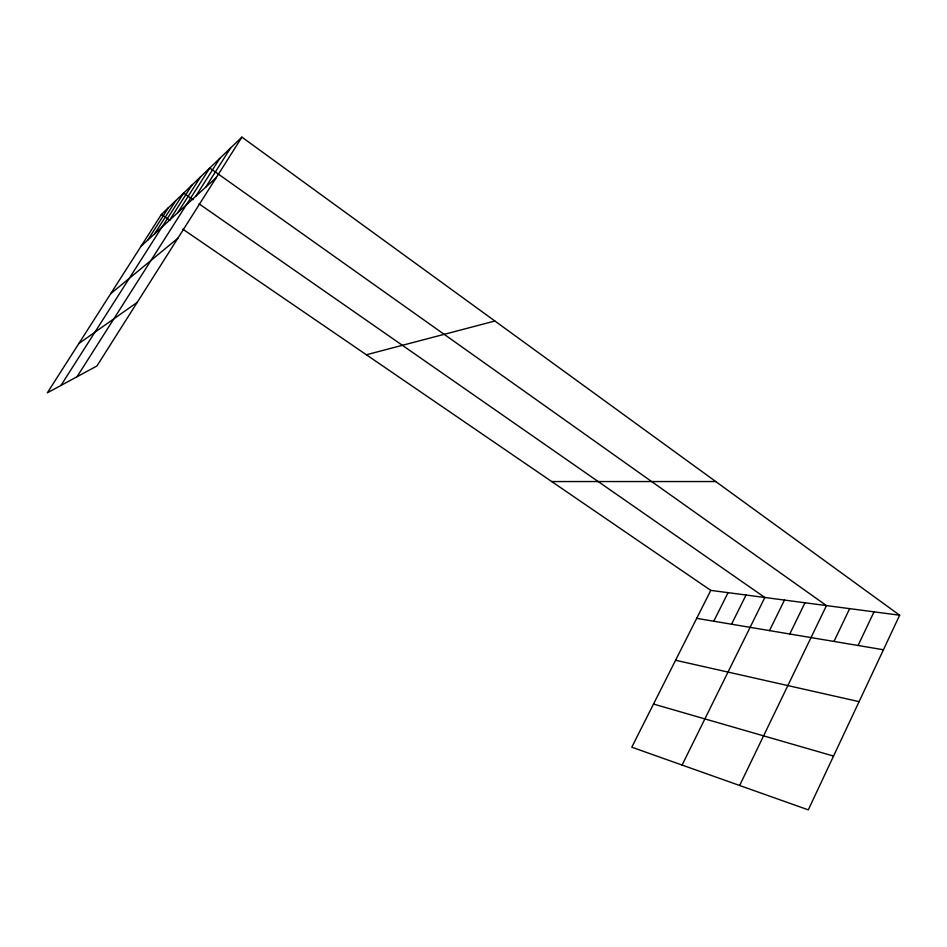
<?xml version="1.0" encoding="UTF-8"?>
<svg xmlns="http://www.w3.org/2000/svg" width="947" height="947" viewBox="0 0 947 947"><rect width="100%" height="100%" fill="white"/><g stroke="black" fill="none" stroke-linecap="round" stroke-linejoin="round"><path stroke-width="1.42" d="M899.65 615.219L808.3 809.863L631.779 747.207L710.783 590.383L899.65 615.219L241.911 137.137L161.357 214.484L47.35 392.804L96.902 366.004L241.911 137.137M858.077 645.487L874.022 611.857M833.976 641.439L849.66 608.649M739.631 785.489L826.459 605.595L209.761 168.01L77.015 376.764M789.786 634.005L804.986 602.777M769.509 630.595L784.471 600.078M682.089 765.069L764.845 597.498L199.048 203.842M731.546 624.215L746.058 595.024M713.754 621.22L728.054 592.656M195.709 196.313L219.822 158.362M205.712 187.186L230.512 148.087M60.951 385.441L183.623 193.105L193.117 199.71M169.584 220.154L191.862 185.198M177.705 212.744L200.551 176.852M147.696 240.136L168.412 207.724M154.61 233.826L175.822 200.61M141.127 246.137L216.378 177.444M110.728 293.688L177.847 238.253M78.85 343.536L137.244 302.342M366.382 354.758L494.902 321.021M551.71 481.55L715.743 481.55M696.696 618.355L883.444 649.76M675.59 660.26L859.083 701.644M653.513 704.059L833.549 756.073M161.357 214.484L169.702 220.201M182.818 229.174L710.783 590.383"/></g></svg>
